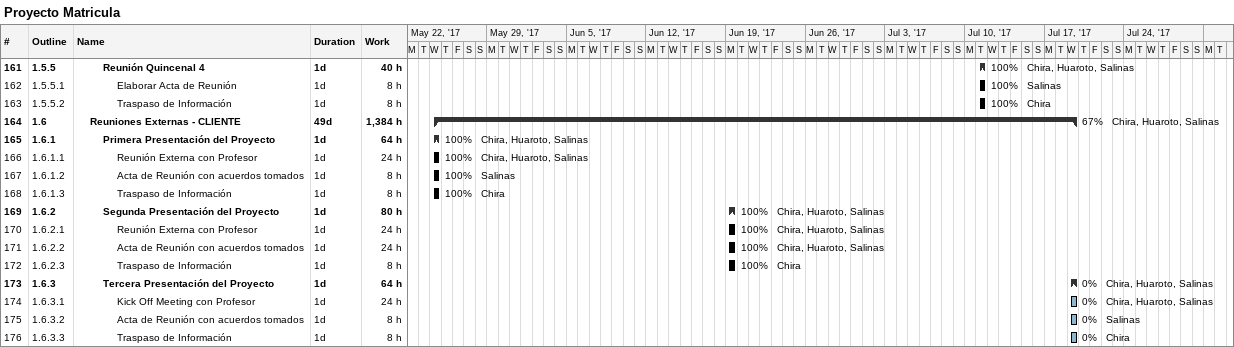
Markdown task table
Proyecto Matricula

| ID | WBS | Task | Duration | Start | Finish | Resources | % complete | Work (h) |
|---|---|---|---|---|---|---|---|---|
| 161 | 1.5.5 | **Reunión Quincenal 4** | 1d | 2017-07-11 | 2017-07-11 | Chira, Huaroto, Salinas | 100 | 40 |
| 162 | 1.5.5.1 | Elaborar Acta de Reunión | 1d | 2017-07-11 | 2017-07-11 | Salinas | 100 | 8 |
| 163 | 1.5.5.2 | Traspaso de Información | 1d | 2017-07-11 | 2017-07-11 | Chira | 100 | 8 |
| 164 | 1.6 | **Reuniones Externas - CLIENTE** | 49d | 2017-05-24 | 2017-07-19 | Chira, Huaroto, Salinas | 67 | 1384 |
| 165 | 1.6.1 | **Primera Presentación del Proyecto** | 1d | 2017-05-24 | 2017-05-24 | Chira, Huaroto, Salinas | 100 | 64 |
| 166 | 1.6.1.1 | Reunión Externa con Profesor | 1d | 2017-05-24 | 2017-05-24 | Chira, Huaroto, Salinas | 100 | 24 |
| 167 | 1.6.1.2 | Acta de Reunión con acuerdos tomados | 1d | 2017-05-24 | 2017-05-24 | Salinas | 100 | 8 |
| 168 | 1.6.1.3 | Traspaso de Información | 1d | 2017-05-24 | 2017-05-24 | Chira | 100 | 8 |
| 169 | 1.6.2 | **Segunda Presentación del Proyecto** | 1d | 2017-06-19 | 2017-06-19 | Chira, Huaroto, Salinas | 100 | 80 |
| 170 | 1.6.2.1 | Reunión Externa con Profesor | 1d | 2017-06-19 | 2017-06-19 | Chira, Huaroto, Salinas | 100 | 24 |
| 171 | 1.6.2.2 | Acta de Reunión con acuerdos tomados | 1d | 2017-06-19 | 2017-06-19 | Chira, Huaroto, Salinas | 100 | 24 |
| 172 | 1.6.2.3 | Traspaso de Información | 1d | 2017-06-19 | 2017-06-19 | Chira | 100 | 8 |
| 173 | 1.6.3 | **Tercera Presentación del Proyecto** | 1d | 2017-07-19 | 2017-07-19 | Chira, Huaroto, Salinas | 0 | 64 |
| 174 | 1.6.3.1 | Kick Off Meeting con Profesor | 1d | 2017-07-19 | 2017-07-19 | Chira, Huaroto, Salinas | 0 | 24 |
| 175 | 1.6.3.2 | Acta de Reunión con acuerdos tomados | 1d | 2017-07-19 | 2017-07-19 | Salinas | 0 | 8 |
| 176 | 1.6.3.3 | Traspaso de Información | 1d | 2017-07-19 | 2017-07-19 | Chira | 0 | 8 |
